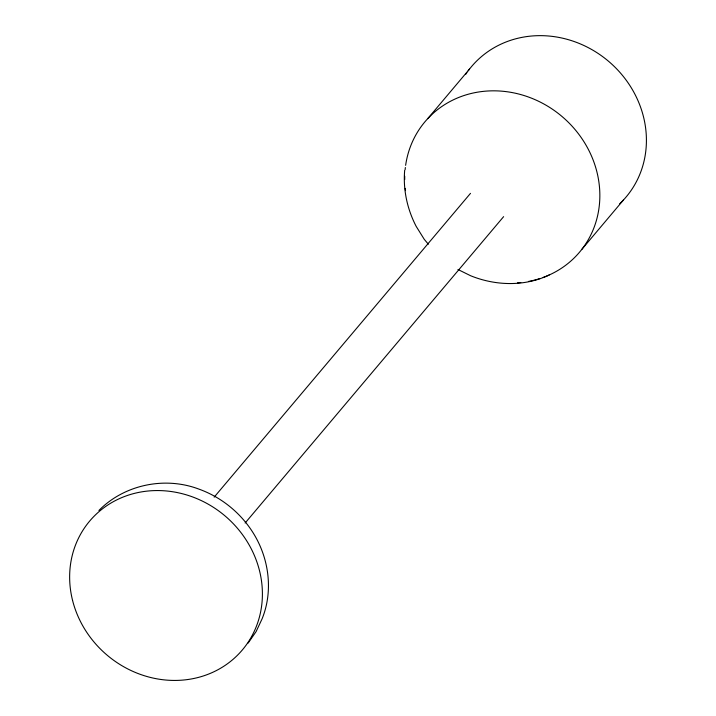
<?xml version="1.0" encoding="UTF-8"?>
<svg xmlns="http://www.w3.org/2000/svg" width="716" height="716" viewBox="0 0 716 716"><rect width="100%" height="100%" fill="white"/><g stroke="black" fill="none" stroke-linecap="round" stroke-linejoin="round"><path stroke-width="1.07" d="M404.683 170.354C402.983 189.686 407.261 209.197 416.184 226.381L424.275 239.359L428.347 244.219M248.166 643.049L256.122 631.557L262.092 618.839C273.011 591.989 269.359 560.762 254.977 535.917L254.404 534.933C241.919 513.891 222.139 497.513 199.138 489.189L198.01 488.777C164.25 476.373 124.208 484.777 98.906 510.472M427.738 118.641L469.472 69.121M214.165 497.155L470.493 193.347M245.132 523.02L503.625 216.644M581.669 249.571L623.412 200.05M549.19 274.989C524.703 286.695 495.553 285.854 470.663 275.758L457.945 269.485M405.632 165.351A101.126 92.364 40.2 0 1 560.395 115.142A101.126 92.364 40.2 0 1 543.175 277.441M540.097 278.497A101.126 92.364 40.2 0 1 528.435 281.451M520.792 282.543A101.126 92.364 40.2 0 1 517.462 282.829M405.507 190.608A101.126 92.364 40.2 0 1 405.247 188.398M404.728 179.546A101.126 92.364 40.2 0 1 404.737 176.252M405.122 169.692A101.126 92.364 40.2 0 1 405.354 167.517M468.192 70.812A101.126 92.364 40.2 0 1 610.068 62.587A101.126 92.364 40.2 0 1 619.671 203.818M465.749 74.303A101.126 92.364 40.2 0 1 466.948 72.54M72.584 600.482A99.9 91.236 40.2 0 0 233.228 659.185A99.9 91.236 40.2 0 0 192.273 496.815A99.9 91.236 40.2 0 0 72.584 600.482"/></g></svg>
